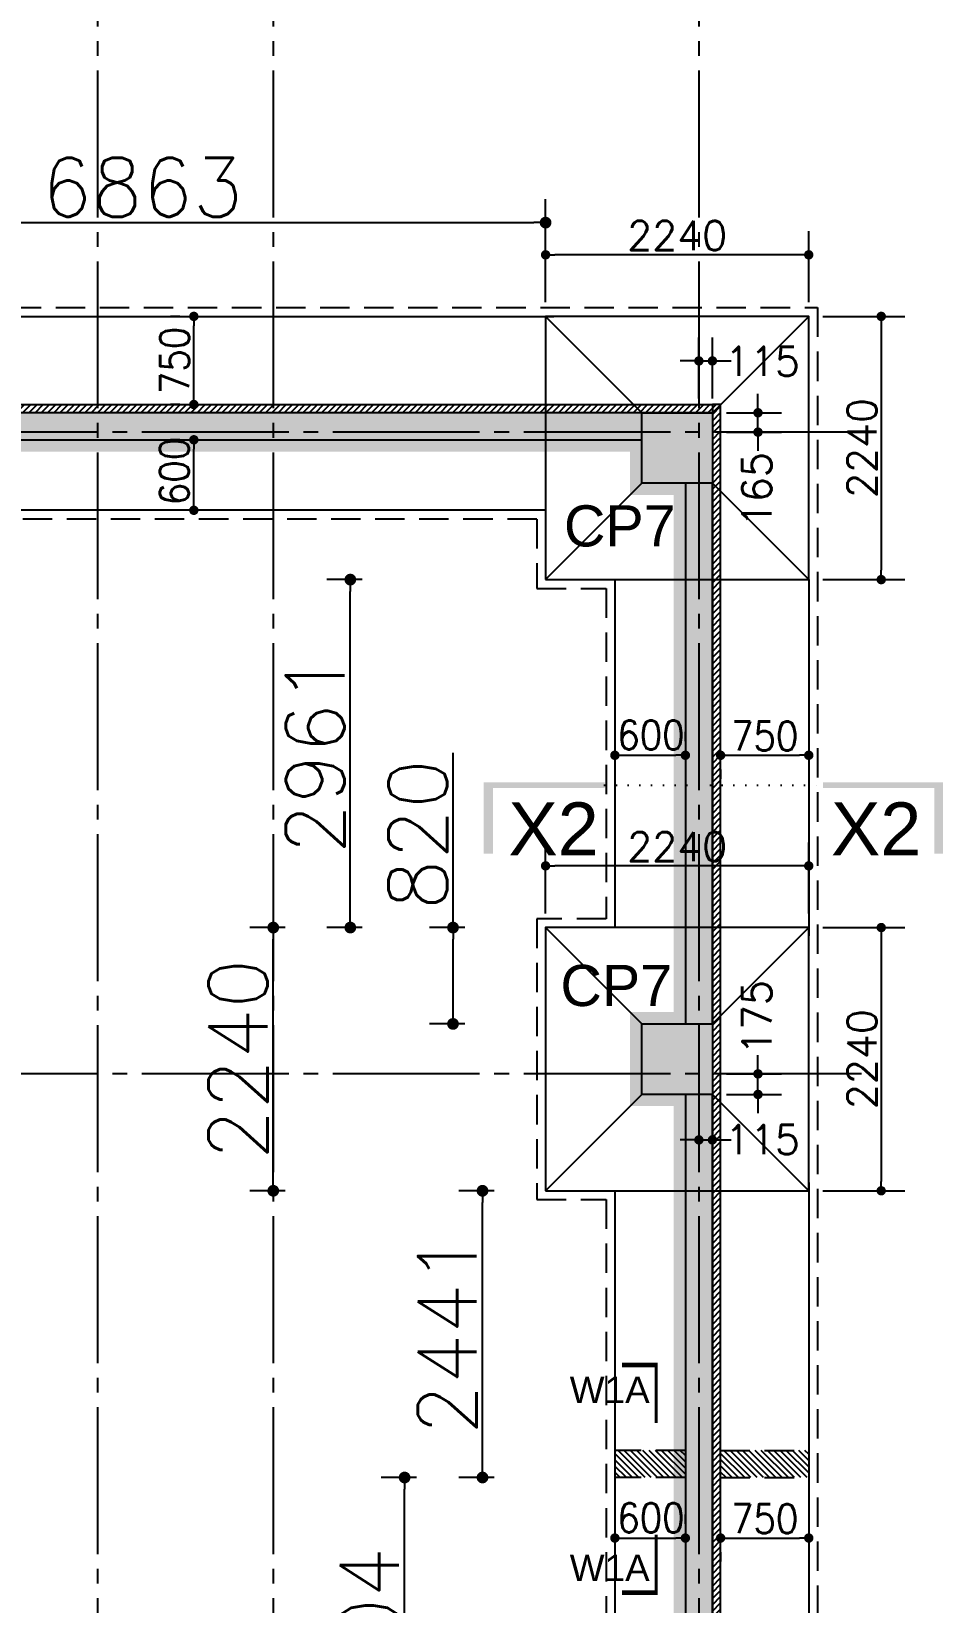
# Model space of a CAD drawing. Extents: x -200722 to 834823, y -494970 to 88783.
# Drawn here: x 319945 to 327616, y 41080 to 54450 of the extents above; entities that cross this region are included whole.
import ezdxf
from ezdxf.enums import TextEntityAlignment as Align

# ---------------------------------------------------------------- set-up
doc = ezdxf.new("R2010")
doc.units = 0
doc.header["$LTSCALE"] = 100
doc.header["$MEASUREMENT"] = 0
doc.header["$PDMODE"] = 34
for name, pattern in [('ACAD_ISO04W100', [30, 24, -3, 0, -3]), ('CL', [3.25, 2.5, -0.25, 0.25, -0.25]), ('DOT', [0.25, 0, -0.25]), ('HIDDEN', [0.375, 0.25, -0.125])]:
    doc.linetypes.add(name, pattern=pattern)
doc.layers.get('0').update_dxf_attribs({"linetype": 'CONTINUOUS'})
doc.layers.get('DEFPOINTS').update_dxf_attribs({"linetype": 'CONTINUOUS'})
for name, color, linetype in [('A-Grid', 5, 'ACAD_ISO04W100'), ('BEAM', 4, 'CONTINUOUS'), ('COL', 150, 'CONTINUOUS'), ('DIM', 3, 'CONTINUOUS'), ('F_EXEC', 3, 'HIDDEN'), ('F_FTG1', 11, 'CONTINUOUS'), ('RCCWALL', 6, 'CONTINUOUS'), ('TEXT', 2, 'CONTINUOUS')]:
    doc.layers.add(name, color=color, linetype=linetype)
doc.layers.add('HATCH', color=252, linetype='CONTINUOUS', lineweight=30)
doc.styles.add('AR', font='arial.ttf')
doc.styles.add('ROMANS', font='romans.shx')
doc.styles.get("Standard").update_dxf_attribs({"font": 'simplex.shx'})
doc.styles.add('TIMES-N', font='arial.ttf')
doc.dimstyles.new('01 S.K', dxfattribs={"dimtxt": 230, "dimasz": 100, "dimexe": 200, "dimexo": 100, "dimgap": 50, "dimtad": 1, "dimdec": 0, "dimzin": 0, "dimdsep": 46, "dimtxsty": 'Standard', "dimblk": 'DOT', "dimcen": 0.09, "dimclrd": 4, "dimclre": 4, "dimclrt": 4, "dimadec": 0, "dimazin": 0, "dimtfac": 1, "dimtdec": 0, "dimtofl": 0, "dimtmove": 0, "dimatfit": 3, "dimfxl": 2, "dimtolj": 1, "dimtzin": 0, "dimarcsym": 1})
doc.dimstyles.new('STANDARD$0', dxfattribs={"dimtxt": 2.5, "dimasz": 2.5, "dimexe": 2, "dimexo": 0.7, "dimgap": 0.9, "dimtad": 1, "dimdec": 0, "dimdsep": 46, "dimtxsty": 'ROMANS', "dimcen": 0.09, "dimclrd": 4, "dimclre": 4, "dimclrt": 3, "dimadec": 0, "dimazin": 0, "dimtfac": 1, "dimtdec": 0, "dimtmove": 0, "dimatfit": 3, "dimfxl": 1, "dimtolj": 1, "dimtzin": 0, "dimarcsym": 0})
pattern_1 = [(135, (553517.248, 31495.447), (26.516504, 26.516504), [])]

# ---------------------------------------------------------------- blocks, each defined once
blk = doc.blocks.new('DOT')
at = {"color": 0, "linetype": 'ByBlock'}
blk.add_line((-0.5, 0), (-1, 0), dxfattribs=at)
at = {"color": 0, "linetype": 'ByBlock', "const_width": 0.5}
blk.add_lwpolyline([(-0.25, 0, 1), (0.25, 0, 1)], format="xyb", close=True, dxfattribs=at)
blk = doc.blocks.new('*D1035')
at = {"layer": 'BEAM', "color": 0, "lineweight": -2, "transparency": 16777216}
for p, q in [((325627, 45459), (325627, 44817)), ((325742, 45459), (325742, 44817)), ((325547, 45017), (325467, 45017)), ((325627, 45017), (325742, 45017)), ((325822, 45017), (325902, 45017))]:
    blk.add_line(p, q, dxfattribs=at)
at = {"layer": 'DEFPOINTS', "color": 0, "lineweight": -3, "transparency": 16777216}
for p in [(325627, 45579, 7447), (325742, 45579, 7447), (325742, 45017)]:
    blk.add_point(p, dxfattribs=at)
at = {"layer": 'BEAM', "color": 0, "lineweight": -2, "transparency": 16777216, "xscale": 80, "yscale": 80, "zscale": 80}
blk.add_blockref('DOT', (325627, 45017), dxfattribs=at)
at = {"layer": 'BEAM', "color": 0, "lineweight": -2, "transparency": 16777216, "xscale": 80, "yscale": 80, "zscale": 80, "rotation": 180}
blk.add_blockref('DOT', (325742, 45017), dxfattribs=at)
at = {"layer": 'BEAM', "color": 0, "transparency": 16777216, "insert": (326168, 45020), "char_height": 248, "attachment_point": 5}
blk.add_mtext('\\A1;115', dxfattribs=at)
blk = doc.blocks.new('_DOT')
at = {"color": 0, "linetype": 'ByBlock'}
blk.add_line((-0.5, 0), (-1, 0), dxfattribs=at)
at = {"color": 0, "linetype": 'ByBlock', "const_width": 0.5}
blk.add_lwpolyline([(-0.25, 0, 1), (0.25, 0, 1)], format="xyb", close=True, dxfattribs=at)
blk = doc.blocks.new('*D1036')
at = {"layer": 'BEAM', "color": 0, "lineweight": -2, "transparency": 16777216}
for p, q in [((326130, 45659), (326130, 45739)), ((325862, 45579), (326330, 45579)), ((326130, 45404), (326130, 45579)), ((325862, 45404), (326330, 45404)), ((326130, 45324), (326130, 45244))]:
    blk.add_line(p, q, dxfattribs=at)
at = {"layer": 'DEFPOINTS', "color": 0, "lineweight": -3, "transparency": 16777216}
for p in [(325742, 45579, 7447), (326130, 45579), (325742, 45404, 7447)]:
    blk.add_point(p, dxfattribs=at)
at = {"layer": 'BEAM', "color": 0, "lineweight": -2, "transparency": 16777216, "xscale": 80, "yscale": 80, "zscale": 80}
for p, rotation in [((326130, 45579), 270), ((326130, 45404), 90)]:
    blk.add_blockref('DOT', p, dxfattribs=dict(at, rotation=rotation))
at = {"layer": 'BEAM', "color": 0, "transparency": 16777216, "insert": (326120, 46058), "char_height": 248, "attachment_point": 5, "rotation": 90}
blk.add_mtext('\\A1;175', dxfattribs=at)
blk = doc.blocks.new('*D1038')
at = {"layer": 'BEAM', "color": 0, "lineweight": -2, "transparency": 16777216}
for p, q in [((325627, 51325), (325627, 51846)), ((325742, 51325), (325742, 51846)), ((325547, 51646), (325467, 51646)), ((325627, 51646), (325742, 51646)), ((325822, 51646), (325902, 51646))]:
    blk.add_line(p, q, dxfattribs=at)
at = {"layer": 'DEFPOINTS', "color": 0, "lineweight": -3, "transparency": 16777216}
for p in [(325742, 51646), (325627, 51205, 7447), (325742, 51205, 7447)]:
    blk.add_point(p, dxfattribs=at)
at = {"layer": 'BEAM', "color": 0, "lineweight": -2, "transparency": 16777216, "xscale": 80, "yscale": 80, "zscale": 80}
blk.add_blockref('DOT', (325627, 51646), dxfattribs=at)
at = {"layer": 'BEAM', "color": 0, "lineweight": -2, "transparency": 16777216, "xscale": 80, "yscale": 80, "zscale": 80, "rotation": 180}
blk.add_blockref('DOT', (325742, 51646), dxfattribs=at)
at = {"layer": 'BEAM', "color": 0, "transparency": 16777216, "insert": (326168, 51642), "char_height": 248, "attachment_point": 5}
blk.add_mtext('\\A1;115', dxfattribs=at)
blk = doc.blocks.new('*D1037')
at = {"layer": 'BEAM', "color": 0, "lineweight": -2, "transparency": 16777216}
for p, q in [((326130, 51285), (326130, 51365)), ((325862, 51205), (326330, 51205)), ((326130, 51040), (326130, 51205)), ((325862, 51040), (326330, 51040)), ((326130, 50960), (326130, 50880))]:
    blk.add_line(p, q, dxfattribs=at)
at = {"layer": 'DEFPOINTS', "color": 0, "lineweight": -3, "transparency": 16777216}
for p in [(325742, 51205), (326130, 51205), (325742, 51040, 7447)]:
    blk.add_point(p, dxfattribs=at)
at = {"layer": 'BEAM', "color": 0, "lineweight": -2, "transparency": 16777216, "xscale": 80, "yscale": 80, "zscale": 80}
for p, rotation in [((326130, 51205), 270), ((326130, 51040), 90)]:
    blk.add_blockref('DOT', p, dxfattribs=dict(at, rotation=rotation))
at = {"layer": 'BEAM', "color": 0, "transparency": 16777216, "insert": (326120, 50551), "char_height": 248, "attachment_point": 5, "rotation": 90}
blk.add_mtext('\\A1;165', dxfattribs=at)
blk = doc.blocks.new('*D1039')
at = {"layer": 'BEAM', "color": 0, "lineweight": -2, "transparency": 16777216}
for p, q in [((324322, 52145), (324322, 52749)), ((326562, 52145), (326562, 52749)), ((326482, 52549), (324402, 52549))]:
    blk.add_line(p, q, dxfattribs=at)
at = {"layer": 'DEFPOINTS', "color": 0, "lineweight": -3, "transparency": 16777216}
for p in [(324322, 52549), (324322, 52025, 7447), (326562, 52025, 7447)]:
    blk.add_point(p, dxfattribs=at)
at = {"layer": 'BEAM', "color": 0, "lineweight": -2, "transparency": 16777216, "xscale": 80, "yscale": 80, "zscale": 80, "rotation": 180}
blk.add_blockref('DOT', (324322, 52549), dxfattribs=at)
at = {"layer": 'BEAM', "color": 0, "lineweight": -2, "transparency": 16777216, "xscale": 80, "yscale": 80, "zscale": 80}
blk.add_blockref('DOT', (326562, 52549), dxfattribs=at)
at = {"layer": 'BEAM', "color": 0, "transparency": 16777216, "insert": (325442, 52713), "char_height": 248, "attachment_point": 5}
blk.add_mtext('\\A1;2240', dxfattribs=at)
blk = doc.blocks.new('*D1040')
at = {"layer": 'BEAM', "color": 0, "lineweight": -2, "transparency": 16777216}
for p, q in [((326682, 52025), (327379, 52025)), ((327179, 51945), (327179, 49865)), ((326682, 49785), (327379, 49785))]:
    blk.add_line(p, q, dxfattribs=at)
at = {"layer": 'DEFPOINTS', "color": 0, "lineweight": -3, "transparency": 16777216}
for p in [(326562, 52025, 7447), (326562, 49785, 7447), (327179, 49785)]:
    blk.add_point(p, dxfattribs=at)
at = {"layer": 'BEAM', "color": 0, "lineweight": -2, "transparency": 16777216, "xscale": 80, "yscale": 80, "zscale": 80}
for p, rotation in [((327179, 52025), 90), ((327179, 49785), 270)]:
    blk.add_blockref('DOT', p, dxfattribs=dict(at, rotation=rotation))
at = {"layer": 'BEAM', "color": 0, "transparency": 16777216, "insert": (327015, 50905), "char_height": 248, "attachment_point": 5, "rotation": 90}
blk.add_mtext('\\A1;2240', dxfattribs=at)
blk = doc.blocks.new('*D1053')
at = {"layer": 'BEAM', "color": 0, "lineweight": -2, "transparency": 16777216}
for p, q in [((325512, 41749), (325512, 41829)), ((324992, 41629), (325432, 41629)), ((324912, 41509), (324912, 41429))]:
    blk.add_line(p, q, dxfattribs=at)
at = {"layer": 'DEFPOINTS', "color": 0, "lineweight": -3, "transparency": 16777216}
for p in [(324912, 41629, 7447), (325512, 41629, 7447), (325512, 41629)]:
    blk.add_point(p, dxfattribs=at)
at = {"layer": 'BEAM', "color": 0, "lineweight": -2, "transparency": 16777216, "xscale": 80, "yscale": 80, "zscale": 80, "rotation": 180}
blk.add_blockref('DOT', (324912, 41629), dxfattribs=at)
at = {"layer": 'BEAM', "color": 0, "lineweight": -2, "transparency": 16777216, "xscale": 80, "yscale": 80, "zscale": 80}
blk.add_blockref('DOT', (325512, 41629), dxfattribs=at)
at = {"layer": 'BEAM', "color": 0, "transparency": 16777216, "insert": (325219, 41801), "char_height": 248, "attachment_point": 5}
blk.add_mtext('\\A1;{\\W0.9;600}', dxfattribs=at)
blk = doc.blocks.new('*D1054')
at = {"layer": 'BEAM', "color": 0, "lineweight": -2, "transparency": 16777216}
for p, q in [((325892, 41629), (326482, 41629)), ((325812, 41509), (325812, 41429)), ((326562, 41509), (326562, 41429))]:
    blk.add_line(p, q, dxfattribs=at)
at = {"layer": 'DEFPOINTS', "color": 0, "lineweight": -3, "transparency": 16777216}
for p in [(325812, 41629, 7447), (326562, 41629, 7447), (326562, 41629)]:
    blk.add_point(p, dxfattribs=at)
at = {"layer": 'BEAM', "color": 0, "lineweight": -2, "transparency": 16777216, "xscale": 80, "yscale": 80, "zscale": 80, "rotation": 180}
blk.add_blockref('DOT', (325812, 41629), dxfattribs=at)
at = {"layer": 'BEAM', "color": 0, "lineweight": -2, "transparency": 16777216, "xscale": 80, "yscale": 80, "zscale": 80}
blk.add_blockref('DOT', (326562, 41629), dxfattribs=at)
at = {"layer": 'BEAM', "color": 0, "transparency": 16777216, "insert": (326187, 41793), "char_height": 248, "attachment_point": 5}
blk.add_mtext('\\A1;{\\W0.9;750}', dxfattribs=at)
blk = doc.blocks.new('*D1055')
at = {"layer": 'BEAM', "color": 0, "lineweight": -2, "transparency": 16777216}
for p, q in [((321208, 50975), (321128, 50975)), ((321328, 50455), (321328, 50895)), ((321208, 50375), (321128, 50375))]:
    blk.add_line(p, q, dxfattribs=at)
at = {"layer": 'DEFPOINTS', "color": 0, "lineweight": -3, "transparency": 16777216}
for p in [(321328, 50975, 7447), (321328, 50975), (321328, 50375, 7447)]:
    blk.add_point(p, dxfattribs=at)
at = {"layer": 'BEAM', "color": 0, "lineweight": -2, "transparency": 16777216, "xscale": 80, "yscale": 80, "zscale": 80}
for p, rotation in [((321328, 50975), 90), ((321328, 50375), 270)]:
    blk.add_blockref('DOT', p, dxfattribs=dict(at, rotation=rotation))
at = {"layer": 'BEAM', "color": 0, "transparency": 16777216, "insert": (321162, 50705), "char_height": 248, "attachment_point": 5, "rotation": 90}
blk.add_mtext('\\A1;{\\W0.9;600}', dxfattribs=at)
blk = doc.blocks.new('*D1056')
at = {"layer": 'BEAM', "color": 0, "lineweight": -2, "transparency": 16777216}
for p, q in [((321208, 52025), (321128, 52025)), ((321328, 51355), (321328, 51945)), ((321208, 51275), (321128, 51275))]:
    blk.add_line(p, q, dxfattribs=at)
at = {"layer": 'DEFPOINTS', "color": 0, "lineweight": -3, "transparency": 16777216}
for p in [(321328, 52025, 7447), (321328, 52025), (321328, 51275, 7447)]:
    blk.add_point(p, dxfattribs=at)
at = {"layer": 'BEAM', "color": 0, "lineweight": -2, "transparency": 16777216, "xscale": 80, "yscale": 80, "zscale": 80}
for p, rotation in [((321328, 52025), 90), ((321328, 51275), 270)]:
    blk.add_blockref('DOT', p, dxfattribs=dict(at, rotation=rotation))
at = {"layer": 'BEAM', "color": 0, "transparency": 16777216, "insert": (321164, 51650), "char_height": 248, "attachment_point": 5, "rotation": 90}
blk.add_mtext('\\A1;{\\W0.9;750}', dxfattribs=at)
blk = doc.blocks.new('*D1075')
at = {"layer": 'BEAM', "color": 0, "lineweight": -2, "transparency": 16777216}
for p, q in [((325512, 48410), (325512, 48490)), ((324992, 48290), (325432, 48290)), ((324912, 48170), (324912, 48090))]:
    blk.add_line(p, q, dxfattribs=at)
at = {"layer": 'DEFPOINTS', "color": 0, "lineweight": -3, "transparency": 16777216}
for p in [(324912, 48290, 7447), (325512, 48290, 7447), (325512, 48290)]:
    blk.add_point(p, dxfattribs=at)
at = {"layer": 'BEAM', "color": 0, "lineweight": -2, "transparency": 16777216, "xscale": 80, "yscale": 80, "zscale": 80, "rotation": 180}
blk.add_blockref('DOT', (324912, 48290), dxfattribs=at)
at = {"layer": 'BEAM', "color": 0, "lineweight": -2, "transparency": 16777216, "xscale": 80, "yscale": 80, "zscale": 80}
blk.add_blockref('DOT', (325512, 48290), dxfattribs=at)
at = {"layer": 'BEAM', "color": 0, "transparency": 16777216, "insert": (325219, 48462), "char_height": 248, "attachment_point": 5}
blk.add_mtext('\\A1;{\\W0.9;600}', dxfattribs=at)
blk = doc.blocks.new('*D1076')
at = {"layer": 'BEAM', "color": 0, "lineweight": -2, "transparency": 16777216}
for p, q in [((325892, 48290), (326482, 48290)), ((325812, 48170), (325812, 48090)), ((326562, 48170), (326562, 48090))]:
    blk.add_line(p, q, dxfattribs=at)
at = {"layer": 'DEFPOINTS', "color": 0, "lineweight": -3, "transparency": 16777216}
for p in [(325812, 48290, 7447), (326562, 48290, 7447), (326562, 48290)]:
    blk.add_point(p, dxfattribs=at)
at = {"layer": 'BEAM', "color": 0, "lineweight": -2, "transparency": 16777216, "xscale": 80, "yscale": 80, "zscale": 80, "rotation": 180}
blk.add_blockref('DOT', (325812, 48290), dxfattribs=at)
at = {"layer": 'BEAM', "color": 0, "lineweight": -2, "transparency": 16777216, "xscale": 80, "yscale": 80, "zscale": 80}
blk.add_blockref('DOT', (326562, 48290), dxfattribs=at)
at = {"layer": 'BEAM', "color": 0, "transparency": 16777216, "insert": (326187, 48454), "char_height": 248, "attachment_point": 5}
blk.add_mtext('\\A1;{\\W0.9;750}', dxfattribs=at)
blk = doc.blocks.new('*D1202')
at = {"layer": 'BEAM', "color": 0, "lineweight": -2, "transparency": 16777216}
for p, q in [((324322, 46944), (324322, 47549)), ((326562, 46944), (326562, 47549)), ((326482, 47349), (324402, 47349))]:
    blk.add_line(p, q, dxfattribs=at)
at = {"layer": 'DEFPOINTS', "color": 0, "lineweight": -3, "transparency": 16777216}
for p in [(324322, 47349), (324322, 46824, 7447), (326562, 46824, 7447)]:
    blk.add_point(p, dxfattribs=at)
at = {"layer": 'BEAM', "color": 0, "lineweight": -2, "transparency": 16777216, "xscale": 80, "yscale": 80, "zscale": 80, "rotation": 180}
blk.add_blockref('DOT', (324322, 47349), dxfattribs=at)
at = {"layer": 'BEAM', "color": 0, "lineweight": -2, "transparency": 16777216, "xscale": 80, "yscale": 80, "zscale": 80}
blk.add_blockref('DOT', (326562, 47349), dxfattribs=at)
at = {"layer": 'BEAM', "color": 0, "transparency": 16777216, "insert": (325442, 47513), "char_height": 248, "attachment_point": 5}
blk.add_mtext('\\A1;2240', dxfattribs=at)
blk = doc.blocks.new('*D1203')
at = {"layer": 'BEAM', "color": 0, "lineweight": -2, "transparency": 16777216}
for p, q in [((326682, 46824), (327379, 46824)), ((327179, 46744), (327179, 44664)), ((326682, 44584), (327379, 44584))]:
    blk.add_line(p, q, dxfattribs=at)
at = {"layer": 'DEFPOINTS', "color": 0, "lineweight": -3, "transparency": 16777216}
for p in [(326562, 46824, 7447), (326562, 44584, 7447), (327179, 44584)]:
    blk.add_point(p, dxfattribs=at)
at = {"layer": 'BEAM', "color": 0, "lineweight": -2, "transparency": 16777216, "xscale": 80, "yscale": 80, "zscale": 80}
for p, rotation in [((327179, 46824), 90), ((327179, 44584), 270)]:
    blk.add_blockref('DOT', p, dxfattribs=dict(at, rotation=rotation))
at = {"layer": 'BEAM', "color": 0, "transparency": 16777216, "insert": (327015, 45704), "char_height": 248, "attachment_point": 5, "rotation": 90}
blk.add_mtext('\\A1;2240', dxfattribs=at)
blk = doc.blocks.new('*D2983')
at = {"color": 4, "lineweight": -2, "ltscale": 0.4, "transparency": 16777216}
for p, q in [((323222, 42144), (322922, 42144)), ((323122, 39339), (323122, 42044)), ((323222, 39239), (322922, 39239))]:
    blk.add_line(p, q, dxfattribs=at)
at = {"layer": 'DEFPOINTS', "color": 0, "lineweight": -3, "ltscale": 0.4, "transparency": 16777216}
for p in [(323122, 42144), (325296, 42144), (325296, 39239)]:
    blk.add_point(p, dxfattribs=at)
at = {"color": 4, "lineweight": -2, "ltscale": 0.4, "transparency": 16777216, "xscale": 100, "yscale": 100, "zscale": 100}
for p, rotation in [((323122, 42144), 90), ((323122, 39239), 270)]:
    blk.add_blockref('_DOT', p, dxfattribs=dict(at, rotation=rotation))
at = {"color": 4, "lineweight": -3, "ltscale": 0.4, "transparency": 16777216, "insert": (322822, 40691), "char_height": 500, "attachment_point": 5, "rotation": 90}
blk.add_mtext('\\A1;2904', dxfattribs=at)
blk = doc.blocks.new('*D3016')
at = {"color": 4, "lineweight": -2, "ltscale": 0.4, "transparency": 16777216}
for p, q in [((317459, 52723), (317459, 53023)), ((324322, 52723), (324322, 53023)), ((317559, 52823), (324222, 52823))]:
    blk.add_line(p, q, dxfattribs=at)
at = {"layer": 'DEFPOINTS', "color": 0, "lineweight": -3, "ltscale": 0.4, "transparency": 16777216}
for p in [(324322, 52823), (317459, 51649), (324322, 51649)]:
    blk.add_point(p, dxfattribs=at)
at = {"color": 4, "lineweight": -2, "ltscale": 0.4, "transparency": 16777216, "xscale": 100, "yscale": 100, "zscale": 100, "rotation": 180}
blk.add_blockref('_DOT', (317459, 52823), dxfattribs=at)
at = {"color": 4, "lineweight": -2, "ltscale": 0.4, "transparency": 16777216, "xscale": 100, "yscale": 100, "zscale": 100}
blk.add_blockref('_DOT', (324322, 52823), dxfattribs=at)
at = {"color": 4, "lineweight": -3, "ltscale": 0.4, "transparency": 16777216, "insert": (320890, 53123), "char_height": 500, "attachment_point": 5}
blk.add_mtext('\\A1;6863', dxfattribs=at)
blk = doc.blocks.new('*D3017')
at = {"color": 4, "lineweight": -2, "ltscale": 0.4, "transparency": 16777216}
for p, q in [((322760, 49785), (322460, 49785)), ((322660, 46924), (322660, 49685)), ((322760, 46824), (322460, 46824))]:
    blk.add_line(p, q, dxfattribs=at)
at = {"layer": 'DEFPOINTS', "color": 0, "lineweight": -3, "ltscale": 0.4, "transparency": 16777216}
for p in [(322660, 49785), (325302, 49785), (325151, 46824)]:
    blk.add_point(p, dxfattribs=at)
at = {"color": 4, "lineweight": -2, "ltscale": 0.4, "transparency": 16777216, "xscale": 100, "yscale": 100, "zscale": 100}
for p, rotation in [((322660, 49785), 90), ((322660, 46824), 270)]:
    blk.add_blockref('_DOT', p, dxfattribs=dict(at, rotation=rotation))
at = {"color": 4, "lineweight": -3, "ltscale": 0.4, "transparency": 16777216, "insert": (322360, 48305), "char_height": 500, "attachment_point": 5, "rotation": 90}
blk.add_mtext('\\A1;2961', dxfattribs=at)
blk = doc.blocks.new('*D3018')
at = {"color": 4, "lineweight": -2, "ltscale": 0.4, "transparency": 16777216}
for p, q in [((323885, 44584), (323585, 44584)), ((323785, 42244), (323785, 44484)), ((323885, 42144), (323585, 42144))]:
    blk.add_line(p, q, dxfattribs=at)
at = {"layer": 'DEFPOINTS', "color": 0, "lineweight": -3, "ltscale": 0.4, "transparency": 16777216}
for p in [(323785, 44584), (325279, 44584), (324912, 42144)]:
    blk.add_point(p, dxfattribs=at)
at = {"color": 4, "lineweight": -2, "ltscale": 0.4, "transparency": 16777216, "xscale": 100, "yscale": 100, "zscale": 100}
for p, rotation in [((323785, 44584), 90), ((323785, 42144), 270)]:
    blk.add_blockref('_DOT', p, dxfattribs=dict(at, rotation=rotation))
at = {"color": 4, "lineweight": -3, "ltscale": 0.4, "transparency": 16777216, "insert": (323485, 43364), "char_height": 500, "attachment_point": 5, "rotation": 90}
blk.add_mtext('\\A1;2441', dxfattribs=at)
blk = doc.blocks.new('*D3026')
at = {"color": 4, "lineweight": -2, "ltscale": 0.4, "transparency": 16777216}
for p, q in [((323534, 46824), (323534, 48310)), ((323634, 46824), (323334, 46824)), ((323534, 46104), (323534, 46724)), ((323634, 46004), (323334, 46004))]:
    blk.add_line(p, q, dxfattribs=at)
at = {"layer": 'DEFPOINTS', "color": 0, "lineweight": -3, "ltscale": 0.4, "transparency": 16777216}
for p in [(323534, 46824), (325512, 46824), (325512, 46004)]:
    blk.add_point(p, dxfattribs=at)
at = {"color": 4, "lineweight": -2, "ltscale": 0.4, "transparency": 16777216, "xscale": 100, "yscale": 100, "zscale": 100}
for p, rotation in [((323534, 46824), 90), ((323534, 46004), 270)]:
    blk.add_blockref('_DOT', p, dxfattribs=dict(at, rotation=rotation))
at = {"color": 4, "lineweight": -3, "ltscale": 0.4, "transparency": 16777216, "insert": (323234, 47617), "char_height": 500, "attachment_point": 5, "rotation": 90}
blk.add_mtext('\\A1;820', dxfattribs=at)
blk = doc.blocks.new('*D3027')
at = {"color": 4, "lineweight": -2, "ltscale": 0.4, "transparency": 16777216}
for p, q in [((322104, 46824), (321804, 46824)), ((322004, 44684), (322004, 46724)), ((322104, 44584), (321804, 44584))]:
    blk.add_line(p, q, dxfattribs=at)
at = {"layer": 'DEFPOINTS', "color": 0, "lineweight": -3, "ltscale": 0.4, "transparency": 16777216}
for p in [(322004, 46824), (326215, 46824), (326215, 44584)]:
    blk.add_point(p, dxfattribs=at)
at = {"color": 4, "lineweight": -2, "ltscale": 0.4, "transparency": 16777216, "xscale": 100, "yscale": 100, "zscale": 100}
for p, rotation in [((322004, 46824), 90), ((322004, 44584), 270)]:
    blk.add_blockref('_DOT', p, dxfattribs=dict(at, rotation=rotation))
at = {"color": 4, "lineweight": -3, "ltscale": 0.4, "transparency": 16777216, "insert": (321704, 45704), "char_height": 500, "attachment_point": 5, "rotation": 90}
blk.add_mtext('\\A1;2240', dxfattribs=at)
blk = doc.blocks.new('*D3075')
at = {"color": 4, "lineweight": -2, "ltscale": 0.4, "transparency": 16777216}
for p, q in [((341799, 51205), (342099, 51205)), ((341899, 51105), (341899, 25139)), ((341826, 25039), (342099, 25039))]:
    blk.add_line(p, q, dxfattribs=at)
at = {"layer": 'DEFPOINTS', "color": 0, "lineweight": -3, "ltscale": 0.4, "transparency": 16777216}
for p in [(325742, 51205), (325742, 25039, 7447), (341899, 25039)]:
    blk.add_point(p, dxfattribs=at)
at = {"color": 4, "lineweight": -2, "ltscale": 0.4, "transparency": 16777216, "xscale": 100, "yscale": 100, "zscale": 100}
for p, rotation in [((341899, 51205), 90), ((341899, 25039), 270)]:
    blk.add_blockref('_DOT', p, dxfattribs=dict(at, rotation=rotation))
at = {"color": 4, "lineweight": -3, "ltscale": 0.4, "transparency": 16777216, "insert": (341599, 38122), "char_height": 500, "attachment_point": 5, "rotation": 90}
blk.add_mtext('\\A1;26166', dxfattribs=at)
blk = doc.blocks.new('*D3076')
at = {"color": 4, "lineweight": -2, "ltscale": 0.4, "transparency": 16777216}
for p, q in [((294043, 55656), (294043, 55812)), ((325742, 55512), (325742, 55812)), ((294143, 55612), (325642, 55612))]:
    blk.add_line(p, q, dxfattribs=at)
at = {"layer": 'DEFPOINTS', "color": 0, "lineweight": -3, "ltscale": 0.4, "transparency": 16777216}
for p in [(325742, 55612), (294043, 51275, 7447), (325742, 51205)]:
    blk.add_point(p, dxfattribs=at)
at = {"color": 4, "lineweight": -2, "ltscale": 0.4, "transparency": 16777216, "xscale": 100, "yscale": 100, "zscale": 100, "rotation": 180}
blk.add_blockref('_DOT', (294043, 55612), dxfattribs=at)
at = {"color": 4, "lineweight": -2, "ltscale": 0.4, "transparency": 16777216, "xscale": 100, "yscale": 100, "zscale": 100}
blk.add_blockref('_DOT', (325742, 55612), dxfattribs=at)
at = {"color": 4, "lineweight": -3, "ltscale": 0.4, "transparency": 16777216, "insert": (309892, 55912), "char_height": 500, "attachment_point": 5}
blk.add_mtext('\\A1;31699', dxfattribs=at)

msp = doc.modelspace()

# ---------------------------------------------------------------- hatches: boundary and pattern name
at = {"layer": 'DIM', "ltscale": 0.4, "true_color": 0x000000}
h = msp.add_hatch(dxfattribs=at)
h.set_pattern_fill('ANSI31', color=18, scale=300, style=0)
h.paths.add_polyline_path([(264422.6, 51274.9), (325741.6, 51274.9), (325741.6, 51204.9), (264422.6, 51204.9)])
h = msp.add_hatch(dxfattribs=at)
h.set_pattern_fill('ANSI31', color=18, scale=300, style=0)
h.paths.add_polyline_path([(325811.6, 51274.9), (325741.6, 51274.9), (325741.6, 25039.4), (325811.6, 25039.4)])
at = {"layer": 'DIM', "ltscale": 0.4}
h = msp.add_hatch(dxfattribs=at)
h.set_pattern_fill('ANSI31', color=8, scale=300, style=0)
h.set_pattern_definition(pattern_1)
h.paths.add_polyline_path([(324911.6, 42143.6), (324911.6, 42373.6), (325511.6, 42373.6), (325511.6, 42143.6)])
h = msp.add_hatch(dxfattribs=at)
h.set_pattern_fill('ANSI31', color=8, scale=300, style=0)
h.set_pattern_definition(pattern_1)
h.paths.add_polyline_path([(325811.6, 42143.6), (325811.6, 42373.6), (326561.6, 42373.6), (326561.6, 42143.6)])
at = {"layer": 'HATCH', "lineweight": -3, "ltscale": 0.4, "true_color": 0x000000}
for points in [[(325141.6, 51204.9), (316858.6, 51204.9), (316858.6, 50974.9), (325141.6, 50974.9)], [(325511.6, 46004.4), (325741.6, 46004.4), (325741.6, 50604.9), (325511.6, 50604.9)], [(325511.6, 38639.4), (325741.6, 38639.4), (325741.6, 45404.4), (325511.6, 45404.4)]]:
    msp.add_hatch(color=18, dxfattribs=at).paths.add_polyline_path(points)
at = {"layer": 'HATCH', "ltscale": 0.4, "true_color": 0x000000}
for points in [[(325141.6, 51204.9), (325741.6, 51204.9), (325741.6, 50604.9), (325141.6, 50604.9)], [(325141.6, 46004.4), (325741.6, 46004.4), (325741.6, 45404.4), (325141.6, 45404.4)]]:
    msp.add_hatch(color=18, dxfattribs=at).paths.add_polyline_path(points)

# ---------------------------------------------------------------- linework, layer by layer
at = {"color": 1, "linetype": 'DOT', "ltscale": 4}
msp.add_line((324824.5, 48036.3, 7446.6), (326683.1, 48036.3, 7446.6), dxfattribs=at)
at = {"color": 1, "lineweight": -3, "ltscale": 0.4, "const_width": 200, "elevation": 7446.6}
msp.add_lwpolyline([(310992.6, 50974.9), (316258.6, 50974.9), (316258.6, 50604.9), (316858.6, 50604.9), (316858.6, 50974.9), (325141.6, 50974.9), (325141.6, 50604.9), (325511.6, 50604.9), (325511.6, 46004.4), (325141.6, 46004.4), (325141.6, 45404.4), (325511.6, 45404.4), (325511.6, 38639.4)], dxfattribs=at)
at = {"layer": 'A-Grid', "color": 8, "linetype": 'CL', "ltscale": 5}
for p, q in [((327010.7, 51039.9, 7997.4), (224519.6, 51039.9, 7997.4)), ((327010.7, 45579, 7446.6), (224519.6, 45579, 7446.6))]:
    msp.add_line(p, q, dxfattribs=at)
at = {"layer": 'A-Grid', "color": 8, "linetype": 'CL', "ltscale": 5, "elevation": 7446.6}
for points in [[(320507.6, 62242.9), (320507.6, 13726.9)], [(322003.6, 62242.9), (322003.6, 13726.9)], [(325626.6, 62242.9), (325626.6, 13726.9)]]:
    msp.add_lwpolyline(points, dxfattribs=at)
at = {"layer": 'COL', "color": 18, "ltscale": 500, "true_color": 0x000000, "elevation": 7446.6}
for points in [[(325141.6, 51204.9), (325741.6, 51204.9), (325741.6, 50604.9), (325141.6, 50604.9), (325141.6, 51204.9)], [(325141.6, 46004.4), (325741.6, 46004.4), (325741.6, 45404.4), (325141.6, 45404.4), (325141.6, 46004.4)]]:
    msp.add_lwpolyline(points, dxfattribs=at)
at = {"layer": 'DIM', "color": 1, "elevation": 7446.6}
for points in [[(323835.3, 47453.2, 80, 80, 0), (323835.3, 48036.3, 50, 50, 0), (324824.5, 48036.3, 50, 50, 0)], [(327672.3, 47453.2, 80, 80, 0), (327672.3, 48036.3, 50, 50, 0), (326683.1, 48036.3, 50, 50, 0)]]:
    msp.add_lwpolyline(points, format="xyseb", dxfattribs=at)
at = {"layer": 'DIM', "color": 1}
for points in [[(324972.6, 43102.5, 40, 40, 0), (325264.1, 43102.5, 25, 25, 0), (325264.1, 42608, 25, 25, 0)], [(324972.6, 41163.1, 40, 40, 0), (325264.1, 41163.1, 25, 25, 0), (325264.1, 41657.6, 25, 25, 0)]]:
    msp.add_lwpolyline(points, format="xyseb", dxfattribs=at)
at = {"layer": 'F_EXEC', "color": 18, "ltscale": 10, "true_color": 0x000000}
for p, q in [((263527.6, 52099.9, 7446.6), (326636.6, 52099.9, 7446.6)), ((326636.6, 52099.9, 7446.6), (326636.6, 39314.4, 7446.6)), ((324836.6, 49709.9, 7446.6), (324836.6, 46899.4, 7446.6)), ((324836.6, 44509.4, 7446.6), (324836.6, 39314.4, 7446.6)), ((325511.6, 42373.6, 7446.6), (324911.6, 42373.6, 7446.6)), ((325811.6, 42373.6, 7446.6), (326561.6, 42373.6, 7446.6)), ((325511.6, 42143.6, 7446.6), (324911.6, 42143.6, 7446.6)), ((325811.6, 42143.6, 7446.6), (326561.6, 42143.6, 7446.6))]:
    msp.add_line(p, q, dxfattribs=at)
at = {"layer": 'F_EXEC', "color": 18, "ltscale": 10, "true_color": 0x000000, "elevation": 7446.6}
for points in [[(324246.6, 50299.9), (317533.6, 50299.9)], [(324246.6, 50299.9), (324246.6, 49709.9), (324836.6, 49709.9)], [(324836.6, 46899.4), (324246.6, 46899.4), (324246.6, 44509.4), (324836.6, 44509.4)]]:
    msp.add_lwpolyline(points, dxfattribs=at)
at = {"layer": 'F_FTG1', "color": 18, "ltscale": 0.4, "true_color": 0x000000}
for p, q in [((263602.6, 52024.9, 7446.6), (324391.6, 52024.9, 7446.6)), ((325141.6, 51204.9, 7446.6), (324321.6, 52024.9, 7446.6)), ((325741.6, 51204.9, 7446.6), (326561.6, 52024.9, 7446.6)), ((325141.6, 50604.9, 7446.6), (324321.6, 49784.9, 7446.6)), ((325741.6, 50604.9, 7446.6), (326561.6, 49784.9, 7446.6)), ((324911.6, 49784.9, 7446.6), (324911.6, 46824.4, 7446.6)), ((326561.6, 49784.9, 7446.6), (326561.6, 46754.4, 7446.6)), ((325141.6, 46004.4, 7446.6), (324321.6, 46824.4, 7446.6)), ((325741.6, 46004.4, 7446.6), (326561.6, 46824.4, 7446.6)), ((325141.6, 45404.4, 7446.6), (324321.6, 44584.4, 7446.6)), ((325741.6, 45404.4, 7446.6), (326561.6, 44584.4, 7446.6)), ((324911.6, 44584.4, 7446.6), (324911.6, 39239.4, 7446.6)), ((326561.6, 44654.4, 7446.6), (326561.6, 39239.4, 7446.6))]:
    msp.add_line(p, q, dxfattribs=at)
at = {"layer": 'F_FTG1', "color": 18, "ltscale": 0.4, "true_color": 0x000000, "elevation": 7446.6}
for points in [[(324321.6, 49784.9), (326561.6, 49784.9), (326561.6, 52024.9), (324321.6, 52024.9)], [(324321.6, 44584.4), (326561.6, 44584.4), (326561.6, 46824.4), (324321.6, 46824.4)]]:
    msp.add_lwpolyline(points, close=True, dxfattribs=at)
msp.add_lwpolyline([(324321.6, 50374.9), (317458.6, 50374.9)], dxfattribs=at)
at = {"layer": 'RCCWALL', "color": 1, "ltscale": 0.4, "elevation": 7446.6}
for points in [[(264422.6, 51274.9), (325741.6, 51274.9), (325741.6, 51204.9), (264422.6, 51204.9)], [(325811.6, 51274.9), (325741.6, 51274.9), (325741.6, 25039.4), (325811.6, 25039.4)]]:
    msp.add_lwpolyline(points, close=True, dxfattribs=at)
at = {"layer": 'RCCWALL', "color": 42, "ltscale": 0.4, "elevation": 7446.6}
for points in [[(325141.6, 51204.9), (316858.6, 51204.9), (316858.6, 50974.9), (325141.6, 50974.9)], [(325511.6, 46004.4), (325741.6, 46004.4), (325741.6, 50604.9), (325511.6, 50604.9)], [(325511.6, 38639.4), (325741.6, 38639.4), (325741.6, 45404.4), (325511.6, 45404.4)]]:
    msp.add_lwpolyline(points, close=True, dxfattribs=at)

# ---------------------------------------------------------------- texts
at = {"layer": 'TEXT', "color": 18, "true_color": 0x000000, "style": 'AR'}
for p in [(324478.1, 50067.3, -7446.6), (324448.1, 46156.1)]:
    msp.add_text('CP7', height=350, dxfattribs=at).set_placement(p)
at = {"layer": 'TEXT', "color": 18, "true_color": 0x000000, "style": 'TIMES-N'}
for s, height, p in [('X2', 450, (324006, 47664, 7446.6)), ('X2', 450, (326751.8, 47664, 7446.6)), ('W1A', 225, (324527.3, 42890)), ('W1A', 225, (324527.3, 41374.7))]:
    msp.add_text(s, height=height, dxfattribs=at).set_placement(p, align=Align.MIDDLE_LEFT)

# ---------------------------------------------------------------- dimensions: what is measured, and where the dimension line sits
at = {"color": 18, "lineweight": -3, "ltscale": 0.4, "true_color": 0x000000}
dim = msp.add_linear_dim(base=(325741.6, 55612), p1=(294042.6, 51274.9, 7446.6), p2=(325741.6, 51204.9), dimstyle='01 S.K', override={"dimtxt": 500, "dimfxl": 100, "dimfxlon": 1}, dxfattribs=at)
dim.commit()
dim.dimension.update_dxf_attribs({"geometry": '*D3076', "text_midpoint": (309892.1, 55912)})
at = {"color": 5, "lineweight": -3, "ltscale": 0.4}
dim = msp.add_linear_dim(base=(324321.6, 52823.1), p1=(317458.6, 51649.1, 7446.6), p2=(324321.6, 51649.1, 7446.6), dimstyle='01 S.K', override={"dimtxt": 500, "dimfxl": 100, "dimfxlon": 1}, dxfattribs=at)
dim.commit()
dim.dimension.update_dxf_attribs({"geometry": '*D3016', "text_midpoint": (320890.1, 53123.1)})
at = {"color": 18, "lineweight": -3, "ltscale": 0.4, "true_color": 0x000000}
dim = msp.add_linear_dim(base=(341899, 25039.3819945), p1=(325741.6237727, 51204.8819945), p2=(325741.6237727, 25039.3819945, 7446.6210069), angle=90, dimstyle='01 S.K', override={"dimtxt": 500, "dimfxl": 100, "dimfxlon": 1}, dxfattribs=at)
dim.commit()
dim.dimension.update_dxf_attribs({"geometry": '*D3075', "text_midpoint": (341599, 38122.1319945)})
at = {"color": 5, "lineweight": -3, "ltscale": 0.4}
for base, p1, p2, picture, middle in [((322659.6203, 49784.882), (325151.3888, 46824.3818, 7446.621), (325302.4516, 49784.882, 7446.621), '*D3017', (322359.6203, 48304.6319)), ((323533.8, 46824.4), (325511.6, 46004.4, 7446.6), (325511.6, 46824.4, 7446.6), '*D3026', (323233.8, 47617.2)), ((322003.6, 46824.4), (326214.9, 44584.4, 7446.6), (326214.9, 46824.4, 7446.6), '*D3027', (321703.6, 45704.4)), ((323785.3, 44584.4), (324911.6, 42143.6, 7446.6), (325279.3, 44584.4, 7446.6), '*D3018', (323485.3, 43364)), ((323122, 42143.6), (325295.6, 39239.4, 7446.6), (325295.6, 42143.6, 7446.6), '*D2983', (322822, 40691.5))]:
    dim = msp.add_linear_dim(base=base, p1=p1, p2=p2, angle=90, dimstyle='01 S.K', override={"dimtxt": 500, "dimfxl": 100, "dimfxlon": 1}, dxfattribs=at)
    dim.commit()
    dim.dimension.update_dxf_attribs({"geometry": picture, "text_midpoint": middle})
at = {"layer": 'BEAM', "color": 18, "true_color": 0x000000}
for base, p1, p2, picture, middle in [((324321.6, 52549.4), (326561.6, 52024.9, 7446.6), (324321.6, 52024.9, 7446.6), '*D1039', (325441.6, 52713.4)), ((324321.6, 47348.9), (326561.6, 46824.4, 7446.6), (324321.6, 46824.4, 7446.6), '*D1202', (325441.6, 47512.9))]:
    dim = msp.add_linear_dim(base=base, p1=p1, p2=p2, dimstyle='STANDARD$0', override={"dimscale": 8, "dimtxt": 31, "dimasz": 10, "dimexe": 25, "dimexo": 15, "dimgap": 5, "dimzin": 3, "dimtxsty": 'Standard', "dimblk": 'DOT', "dimcen": 3, "dimdle": 1, "dimclrd": 0, "dimclre": 0, "dimclrt": 0, "dimtmove": 2, "dimldrblk": 'DOT', "dimtzin": 3}, dxfattribs=at)
    dim.commit()
    dim.dimension.update_dxf_attribs({"geometry": picture, "text_midpoint": middle})
dim = msp.add_linear_dim(base=(321327.9, 52024.9), p1=(321327.9, 51274.9, 7446.6), p2=(321327.9, 52024.9, 7446.6), angle=90, text='{\\W0.9;<>}', dimstyle='STANDARD$0', override={"dimscale": 8, "dimtxt": 31, "dimasz": 10, "dimexe": 25, "dimexo": 15, "dimgap": 5, "dimzin": 3, "dimtxsty": 'Standard', "dimblk": 'DOT', "dimcen": 3, "dimdle": 1, "dimclrd": 0, "dimclre": 0, "dimclrt": 0, "dimtmove": 2, "dimldrblk": 'DOT', "dimtzin": 3}, dxfattribs=at)
dim.commit()
dim.dimension.update_dxf_attribs({"geometry": '*D1056', "text_midpoint": (321163.9, 51649.9)})
for base, p1, p2, picture, middle in [((327179.2, 49784.9), (326561.6, 52024.9, 7446.6), (326561.6, 49784.9, 7446.6), '*D1040', (327015.2, 50904.9)), ((327179.2, 44584.4), (326561.6, 46824.4, 7446.6), (326561.6, 44584.4, 7446.6), '*D1203', (327015.2, 45704.4))]:
    dim = msp.add_linear_dim(base=base, p1=p1, p2=p2, angle=90, dimstyle='STANDARD$0', override={"dimscale": 8, "dimtxt": 31, "dimasz": 10, "dimexe": 25, "dimexo": 15, "dimgap": 5, "dimzin": 3, "dimtxsty": 'Standard', "dimblk": 'DOT', "dimcen": 3, "dimdle": 1, "dimclrd": 0, "dimclre": 0, "dimclrt": 0, "dimtmove": 2, "dimldrblk": 'DOT', "dimtzin": 3}, dxfattribs=at)
    dim.commit()
    dim.dimension.update_dxf_attribs({"geometry": picture, "text_midpoint": middle})
for base, p1, p2, picture, middle in [((325741.6, 51645.9, -7446.6), (325626.6, 51204.9), (325741.6, 51204.9), '*D1038', (326168.1, 51642.4, -7446.6)), ((325741.6, 45017), (325626.6, 45579, 7446.6), (325741.6, 45579, 7446.6), '*D1035', (326168.1, 45020.4))]:
    dim = msp.add_linear_dim(base=base, p1=p1, p2=p2, dimstyle='STANDARD$0', override={"dimscale": 8, "dimtxt": 31, "dimasz": 10, "dimexe": 25, "dimexo": 15, "dimgap": 5, "dimzin": 3, "dimtxsty": 'Standard', "dimblk": 'DOT', "dimcen": 3, "dimdle": 1, "dimclrd": 0, "dimclre": 0, "dimclrt": 0, "dimtmove": 2, "dimldrblk": 'DOT', "dimtzin": 3}, dxfattribs=at)
    dim.commit()
    dim.dimension.update_dxf_attribs({"geometry": picture, "text_midpoint": middle, "dimtype": 160})
for base, p1, p2, picture, middle in [((326130.1, 51204.9, 7446.6), (325741.6, 51039.9, 14893.2), (325741.6, 51204.9, 7446.6), '*D1037', (326119.5, 50550.9, 7446.6)), ((326130.1, 45579), (325741.6, 45404.4, 7446.6), (325741.6, 45579, 7446.6), '*D1036', (326119.5, 46057.9))]:
    dim = msp.add_linear_dim(base=base, p1=p1, p2=p2, angle=90, dimstyle='STANDARD$0', override={"dimscale": 8, "dimtxt": 31, "dimasz": 10, "dimexe": 25, "dimexo": 15, "dimgap": 5, "dimzin": 3, "dimtxsty": 'Standard', "dimblk": 'DOT', "dimcen": 3, "dimdle": 1, "dimclrd": 0, "dimclre": 0, "dimclrt": 0, "dimtmove": 2, "dimldrblk": 'DOT', "dimtzin": 3}, dxfattribs=at)
    dim.commit()
    dim.dimension.update_dxf_attribs({"geometry": picture, "text_midpoint": middle, "dimtype": 160})
dim = msp.add_linear_dim(base=(321327.9, 50974.9), p1=(321327.9, 50374.9, 7446.6), p2=(321327.9, 50974.9, 7446.6), angle=90, text='{\\W0.9;<>}', dimstyle='STANDARD$0', override={"dimscale": 8, "dimtxt": 31, "dimasz": 10, "dimexe": 25, "dimexo": 15, "dimgap": 5, "dimzin": 3, "dimtxsty": 'Standard', "dimblk": 'DOT', "dimcen": 3, "dimdle": 1, "dimclrd": 0, "dimclre": 0, "dimclrt": 0, "dimtmove": 2, "dimldrblk": 'DOT', "dimtzin": 3}, dxfattribs=at)
dim.commit()
dim.dimension.update_dxf_attribs({"geometry": '*D1055', "text_midpoint": (321161.5, 50704.9), "dimtype": 160})
for base, p1, p2, picture, middle in [((325511.6, 48289.8), (324911.6, 48289.8, 7446.6), (325511.6, 48289.8, 7446.6), '*D1075', (325219, 48461.7)), ((325511.6, 41629.3), (324911.6, 41629.3, 7446.6), (325511.6, 41629.3, 7446.6), '*D1053', (325219, 41801.2))]:
    dim = msp.add_linear_dim(base=base, p1=p1, p2=p2, text='{\\W0.9;<>}', dimstyle='STANDARD$0', override={"dimscale": 8, "dimtxt": 31, "dimasz": 10, "dimexe": 25, "dimexo": 15, "dimgap": 5, "dimzin": 3, "dimtxsty": 'Standard', "dimblk": 'DOT', "dimcen": 3, "dimdle": 1, "dimclrd": 0, "dimclre": 0, "dimclrt": 0, "dimtmove": 2, "dimldrblk": 'DOT', "dimtzin": 3}, dxfattribs=at)
    dim.commit()
    dim.dimension.update_dxf_attribs({"geometry": picture, "text_midpoint": middle, "dimtype": 160})
for base, p1, p2, picture, middle in [((326561.6, 48289.8), (325811.6, 48289.8, 7446.6), (326561.6, 48289.8, 7446.6), '*D1076', (326186.6, 48453.8)), ((326561.6, 41629.3), (325811.6, 41629.3, 7446.6), (326561.6, 41629.3, 7446.6), '*D1054', (326186.6, 41793.3))]:
    dim = msp.add_linear_dim(base=base, p1=p1, p2=p2, text='{\\W0.9;<>}', dimstyle='STANDARD$0', override={"dimscale": 8, "dimtxt": 31, "dimasz": 10, "dimexe": 25, "dimexo": 15, "dimgap": 5, "dimzin": 3, "dimtxsty": 'Standard', "dimblk": 'DOT', "dimcen": 3, "dimdle": 1, "dimclrd": 0, "dimclre": 0, "dimclrt": 0, "dimtmove": 2, "dimldrblk": 'DOT', "dimtzin": 3}, dxfattribs=at)
    dim.commit()
    dim.dimension.update_dxf_attribs({"geometry": picture, "text_midpoint": middle})

doc.saveas('drawing.dxf')
